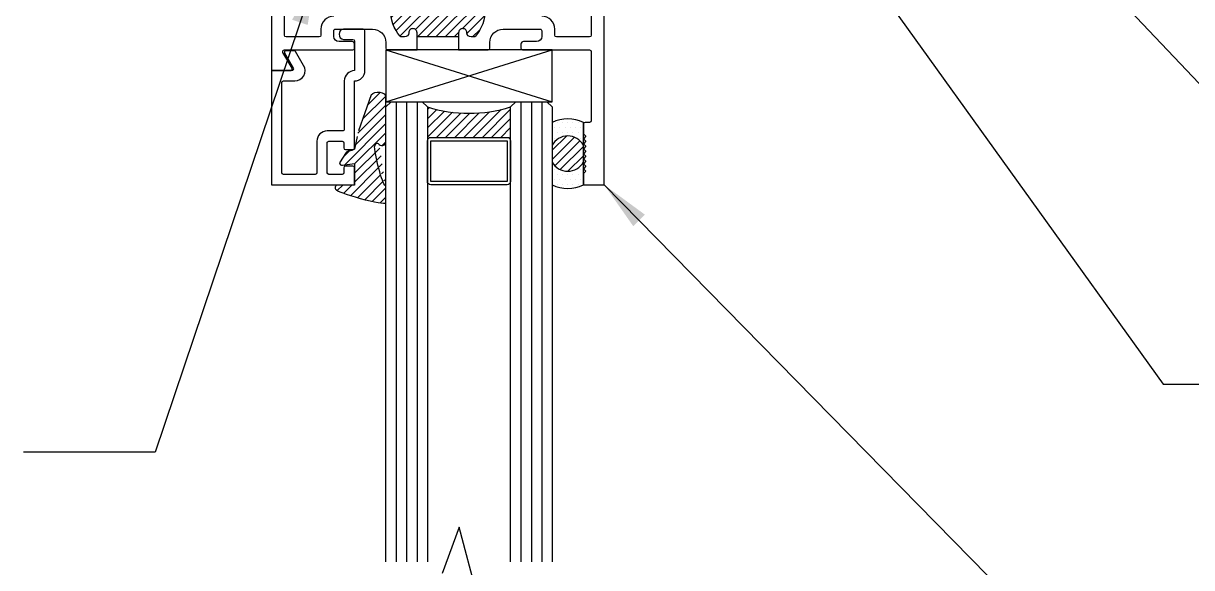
# Model space of a CAD drawing. Extents: x -129 to 26, y 0 to 100.
# Drawn here: x 9.9 to 16.93, y 11.08 to 14.36 of the extents above; entities that cross this region are included whole.
import ezdxf

# ---------------------------------------------------------------- set-up
doc = ezdxf.new("R2010")
doc.units = 0
doc.header["$LTSCALE"] = 1.5
doc.header["$MEASUREMENT"] = 0
doc.layers.get('0').update_dxf_attribs({"linetype": 'CONTINUOUS'})
for name, color, linetype in [('A-SEALANT', 252, 'CONTINUOUS'), ('TEXT', 7, 'CONTINUOUS'), ('WINDOW', 252, 'CONTINUOUS')]:
    doc.layers.add(name, color=color, linetype=linetype)
doc.styles.add('DETAILS', font='sanss___.ttf', dxfattribs={"height": 1})
doc.dimstyles.new('TYVEKDETAILS', dxfattribs={"dimscale": 6, "dimtxt": 1.5, "dimasz": 0.1, "dimexe": 0.75, "dimexo": 0.75, "dimgap": 0.75, "dimtad": 0, "dimtih": 1, "dimtoh": 1, "dimdec": 4, "dimzin": 0, "dimtxsty": 'DETAILS', "dimcen": 0.0625, "dimazin": 3, "dimtfac": 1, "dimtdec": 4, "dimtofl": 0, "dimtmove": 0, "dimatfit": 3, "dimtolj": 1, "dimtzin": 0})
pattern_1 = [(225, (24.76613302205054, 19.2010031055966), (0.0276213586400995, -0.02762135864009952), [])]

# ---------------------------------------------------------------- blocks, each defined once
blk = doc.blocks.new('*X1')
at = {"color": 0}
for p, q in [((0.15625, 0.375), (0.15625, 0.375)), ((0.1875, 0.375), (0.1875, 0.375)), ((0.21875, 0.375), (0.21875, 0.375)), ((0.25, 0.375), (0.25, 0.375)), ((0.28125, 0.375), (0.28125, 0.375)), ((0.3125, 0.375), (0.3125, 0.375)), ((0.140625, 0.34375), (0.140625, 0.34375)), ((0.140625, 0.28125), (0.140625, 0.28125)), ((0.15625, 0.3125), (0.15625, 0.3125)), ((0.171875, 0.34375), (0.171875, 0.34375)), ((0.1875, 0.3125), (0.1875, 0.3125)), ((0.203125, 0.34375), (0.203125, 0.34375)), ((0.21875, 0.3125), (0.21875, 0.3125)), ((0.234375, 0.34375), (0.234375, 0.34375)), ((0.25, 0.3125), (0.25, 0.3125)), ((0.265625, 0.34375), (0.265625, 0.34375)), ((0.28125, 0.3125), (0.28125, 0.3125)), ((0.296875, 0.34375), (0.296875, 0.34375)), ((0.296875, 0.28125), (0.296875, 0.28125)), ((0.3125, 0.3125), (0.3125, 0.3125)), ((0.3125, 0.25), (0.3125, 0.25)), ((0.140625, 0.09375), (0.140625, 0.09375)), ((0.296875, 0.09375), (0.296875, 0.09375)), ((0.3125, 0.125), (0.3125, 0.125)), ((0.140625, 0.03125), (0.140625, 0.03125)), ((0.15625, 0.0625), (0.15625, 0.0625)), ((0.15625, 0), (0.15625, 0)), ((0.171875, 0.03125), (0.171875, 0.03125)), ((0.1875, 0.0625), (0.1875, 0.0625)), ((0.1875, 0), (0.1875, 0)), ((0.203125, 0.03125), (0.203125, 0.03125)), ((0.21875, 0.0625), (0.21875, 0.0625)), ((0.21875, 0), (0.21875, 0)), ((0.234375, 0.03125), (0.234375, 0.03125)), ((0.25, 0.0625), (0.25, 0.0625)), ((0.25, 0), (0.25, 0)), ((0.265625, 0.03125), (0.265625, 0.03125)), ((0.28125, 0.0625), (0.28125, 0.0625)), ((0.28125, 0), (0.28125, 0)), ((0.296875, 0.03125), (0.296875, 0.03125)), ((0.3125, 0.0625), (0.3125, 0.0625)), ((0.3125, 0), (0.3125, 0))]:
    blk.add_line(p, q, dxfattribs=at)

msp = doc.modelspace()

# ---------------------------------------------------------------- hatches: boundary and pattern name
at = {"layer": 'WINDOW'}
h = msp.add_hatch(dxfattribs=at)
h.set_pattern_fill('ANSI31', color=256, scale=0.3125, angle=-180, style=0)
h.set_pattern_definition(pattern_1)
h.paths.add_polyline_path([(12.68159649488098, 14.44253216020115), (12.68159649488098, 14.5276087408643, 0.4142135623730782), (12.65059649488097, 14.5586087408643), (12.62015653972429, 14.5586087408643), (12.59659631893928, 14.5586087408643, 0.4134367706477985), (12.57159640691012, 14.53367506231225, -0.4134367706477768), (12.54659649488096, 14.5087413837602, -0.4142135623730014), (12.52159649488095, 14.53374138376019), (12.52159649488095, 14.57074138376016, -0.0235299427076355), (12.52181771313607, 14.57543956298143, -0.3828738555299172), (12.27137527662583, 14.57543956298143, -0.02352994270754205), (12.27159649488095, 14.57074138376019), (12.27159649488095, 14.5337413837602, -0.414213562373142), (12.24659649488095, 14.5087413837602, -0.4134367706478139), (12.22159658285179, 14.53367506231226, 0.4134367706477617), (12.19659667082266, 14.5586087408643), (12.14259649488096, 14.5586087408643, 0.4142135623731245), (12.11159649488096, 14.5276087408643), (12.11159649488096, 14.44253216020111, 0.1770594805052711), (12.17054274342061, 14.28129176807516, 0.2209495453946134), (12.17818489347903, 14.2777413837602), (12.19659649488096, 14.2777413837602, 0.4142135623731367), (12.22159649488094, 14.3027413837602, -0.4142135623730951), (12.24659649488095, 14.3277413837602, -0.4142135623731262), (12.27159649488095, 14.30274138376019), (12.27159649488095, 14.2777413837602), (12.52159649488095, 14.2777413837602), (12.52159649488095, 14.30274138376018, -0.4142135623732721), (12.54659649488096, 14.32774138376018, -0.4142135623730742), (12.57159649488096, 14.3027413837602, 0.4142135623731161), (12.59659649488097, 14.2777413837602), (12.61500809628291, 14.2777413837602, 0.2209495453946811), (12.62265024634132, 14.28129176807516, 0.1770594805052991)])
h = msp.add_hatch(dxfattribs=at)
h.set_pattern_fill('ANSI31', color=256, scale=0.3125, angle=-180, style=0)
h.set_pattern_definition(pattern_1)
edge = h.paths.add_edge_path()
edge.add_ellipse((12.05248960354945, 13.52022727277969), major_axis=(-0.03159978577966089, 0.1394281120501379), ratio=0.1315504041792656, start_angle=43.1554929007536, end_angle=180.0222035758548)
edge.add_arc((12.03265405737193, 13.62035188151287), 0.01581211163489906, 41.51531821076611, 187.5342239358506, ccw=False)
edge.add_arc((12.06133169448282, 13.64612901696526), 0.02274858542222977, 222.2539258485234, 304.0602292989292)
edge.add_arc((12.06868655784137, 13.64195040626245), 0.01562499999999823, 290.1629550825492, 350.3876189619861)
edge.add_line((12.08409218248218, 13.63934131553457), (12.08409218248218, 13.91170004910357))
edge.add_line((12.08409218248218, 13.91170004910357), (12.08341634847861, 13.9184697138794))
edge.add_ellipse((12.0377278973875, 13.91733766754615), major_axis=(0.04568845109110958, 0.001132046333257498), ratio=0.6211639215728223, start_angle=-2.228932720769633e-11, end_angle=153.240306021906)
edge.add_line((11.99661594319028, 13.92910494944666), (11.92001311475022, 13.71319198138528))
edge.add_ellipse((11.9290509540636, 13.68927708829157), major_axis=(0.008507034838835916, 0.04675090711238047), ratio=0.3124151545627992, start_angle=62.54228582398135, end_angle=105.8208557421258)
edge.add_line((11.91267926607208, 13.6790884149371), (11.8963080506081, 13.60295965104832))
edge.add_arc((11.85780243214157, 13.65239071382123), 0.06265869947861552, 270.45561106428346, 307.9177399520764, ccw=False)
edge.add_arc((11.8608915160122, 13.56970136283805), 0.02019947474510423, 97.3691930735012, 140.7733178533448)
edge.add_line((11.84524399140355, 13.58247531107651), (11.80590539603566, 13.52038636870734))
edge.add_arc((11.82153039603563, 13.52038636870734), 0.01562499999999938, 179.9999999999935, 278.918565466008)
edge.add_line((11.82395274768146, 13.50495027990532), (11.89659649488095, 13.51635010422909))
edge.add_line((11.89659649488095, 13.51635010422909), (11.89659649488095, 13.38636232819526))
edge.add_line((11.89659649488095, 13.38636232819526), (11.79518713300445, 13.38636232819542))
edge.add_arc((11.79518713300442, 13.37073732819543), 0.0156249999999991, 89.99999999989903, 232.8133697693361)
edge.add_ellipse((11.93491983557598, 13.31754506315095), major_axis=(-0.1491766593049794, 0.04074428102226011), ratio=0.09140054553598981, start_angle=-1.017777498068325e-12, end_angle=179.999999999999)
edge.add_line((12.08409649488095, 13.27680078212869), (12.08409649488095, 13.38080078212869))
h = msp.add_hatch(dxfattribs=at)
h.set_pattern_fill('ANSI31', color=256, scale=0.3125, angle=-180, style=0)
h.set_pattern_definition(pattern_1)
h.paths.add_polyline_path([(12.33409649488095, 13.85649138376019, 0.1532661169364064), (12.83409649488095, 13.85649138376019), (12.83409649488095, 13.65324071325741, 0.4142135623730951), (12.81409649488097, 13.67324071325741), (12.35409649488096, 13.67324071325741, 0.4142135623730951), (12.33409649488095, 13.65324071325741)])
h = msp.add_hatch(dxfattribs=at)
h.set_pattern_fill('ANSI31', color=256, scale=0.3125, angle=-180, style=0)
h.set_pattern_definition(pattern_1)
h.paths.add_polyline_path([(13.27159649488095, 13.62524000112192, 0.5994849690440064), (13.08409649488095, 13.62524000112193), (13.08409649488095, 13.52505747909724, 0.5994849690439967), (13.27159649488095, 13.52505747909724)])

# ---------------------------------------------------------------- linework, layer by layer
at = {"layer": 'A-SEALANT'}
for p, q in [((12.52454984704764, 11.32686107939785, 2.979996827461446e-09), (12.42372461553902, 11.04779756967206, 2.979996827461446e-09)), ((12.67239918675244, 10.76873405994626, 2.979996827461446e-09), (12.52454984704764, 11.32686107939785, 2.979996827461446e-09))]:
    msp.add_line(p, q, dxfattribs=at)
at = {"layer": 'WINDOW'}
for p, q in [((12.14659649488095, 13.88774138376019, 2.979996827461446e-09), (12.14659649488095, 11.11940958689336, 2.979996827461446e-09)), ((12.20909649488095, 13.88774138376019, 2.979996827461446e-09), (12.20909649488095, 11.11940958689336, 2.979996827461446e-09)), ((12.27159649488095, 13.88774138376019, 2.979996827461446e-09), (12.27159649488095, 11.11940958689336, 2.979996827461446e-09)), ((12.89659649488095, 13.88774138376019, 2.979996827461446e-09), (12.89659649488095, 11.11940958689336, 2.979996827461446e-09)), ((12.95909649488095, 13.88774138376019, 2.979996827461446e-09), (12.95909649488095, 11.11940958689336, 2.979996827461446e-09)), ((13.02159649488095, 13.88774138376019, 2.979996827461446e-09), (13.02159649488095, 11.11940958689336, 2.979996827461446e-09))]:
    msp.add_line(p, q, dxfattribs=at)
at = {"layer": 'WINDOW', "elevation": 2.979996827461446e-09}
for points in [[(13.31859649488098, 16.0127413837602), (13.31859649488098, 14.28774138376019, -0.414213562373043), (13.30859649488099, 14.27774138376019), (13.10959649488098, 14.27774138376019, -0.414213562373043), (13.09959649488098, 14.28774138376019), (13.09959649488098, 14.3247413837602, 0.414213562373095), (13.02159649488098, 14.40274138376019)], [(11.39659649488095, 14.6997413837602), (11.39659649488095, 14.19974138376019), (11.39659649488095, 14.07474138376019), (11.51159649488096, 14.07474138376018, 0.4142135623731211), (11.52159649488095, 14.08474138376019, 0.1316524975875016), (11.5202567489188, 14.08974138376019), (11.4654084733458, 14.1847413837602, -0.5773502691895228), (11.47406872738364, 14.19974138376019), (11.88659649488096, 14.19974138376019, 0.4142135623731211), (11.89659649488095, 14.20974138376019), (11.89659649488095, 14.23474138376019, 0.4142135623730951), (11.88159649488097, 14.2497413837602), (11.80259649488096, 14.2497413837602, -0.414213562373095), (11.77159649488095, 14.28074138376019), (11.77159649488095, 14.31474138376019, -0.4142135623731211), (11.78159649488094, 14.3247413837602), (12.00359649488095, 14.32474138376019, -0.414213562373095), (12.08359649488096, 14.24474138376019), (12.08359649488096, 14.20974138376019, 0.4142135623731211), (12.09359649488096, 14.19974138376019), (12.27159649488095, 14.19974138376019), (12.27159649488095, 14.30274138376019, 0.4142135623731262), (12.24659649488098, 14.3277413837602, 0.4142135623731054), (12.22159649488094, 14.30274138376019, -0.414213562373095), (12.19659649488096, 14.2777413837602), (12.17818489347903, 14.27774138376019, -0.2209495453947372), (12.17054274342061, 14.28129176807516, -0.1770594805052818), (12.11159649488096, 14.44253216020111)], [(11.77159649488095, 14.40274138376019, 0.414213562373095), (11.69359649488095, 14.3247413837602), (11.69359649488095, 14.28774138376019, -0.414213562373095), (11.68359649488096, 14.27774138376019), (11.48459649488098, 14.27774138376019, -0.414213562373095), (11.47459649488096, 14.28774138376019), (11.47459649488096, 14.6997413837602)], [(12.68159649488098, 14.44253216020111, -0.1770594805052748), (12.62265024634129, 14.28129176807516, -0.2209495453948463), (12.61500809628291, 14.2777413837602), (12.59659649488097, 14.2777413837602, -0.4142135623730846), (12.57159649488096, 14.30274138376019, 0.4142135623731262), (12.54659649488099, 14.3277413837602, 0.4142135623731367), (12.52159649488095, 14.30274138376019), (12.52159649488095, 14.19974138376019), (12.69959649488098, 14.19974138376019, 0.414213562373095), (12.70959649488097, 14.20974138376019), (12.70959649488097, 14.24474138376019, -0.4142135623730919), (12.78959649488098, 14.32474138376019), (13.01159649488096, 14.3247413837602, -0.4142135623731211), (13.02159649488098, 14.31474138376019), (13.02159649488095, 14.28074138376019, -0.414213562373095), (12.99059649488098, 14.2497413837602), (12.91159649488097, 14.24974138376019, 0.414213562373095), (12.89659649488098, 14.23474138376019), (12.89659649488098, 14.20974138376019, 0.414213562373095), (12.90659649488097, 14.1997413837602), (13.30859649488099, 14.1997413837602, -0.414213562373069), (13.31859649488098, 14.18974138376019), (13.31859649488098, 13.77274138376019, -0.4142135623730691), (13.30859649488099, 13.76274138376019), (13.28159649488097, 13.76274138376019, 0.414213562373069), (13.27159649488098, 13.7527413837602), (13.27159649488098, 13.69474138376019), (13.28659649488097, 13.67974138376019), (13.27159649488098, 13.66474138376019), (13.28659649488097, 13.64974138376019), (13.27159649488098, 13.63474138376019), (13.28659649488097, 13.61974138376019), (13.27159649488098, 13.60474138376019), (13.28659649488097, 13.58974138376018), (13.27159649488098, 13.57474138376018), (13.28659649488097, 13.55974138376019), (13.27159649488098, 13.54474138376018), (13.28659649488097, 13.52974138376019), (13.27159649488098, 13.51474138376019), (13.28659649488097, 13.49974138376019), (13.27159649488098, 13.48474138376019), (13.28659649488097, 13.46974138376019), (13.27159649488098, 13.45474138376019), (13.27159649488098, 13.38774138376019), (13.39659649488095, 13.38774138376019), (13.39659649488098, 14.50369150813907, -0.3853135861201812)]]:
    msp.add_lwpolyline(points, format="xyb", dxfattribs=at)
for points in [[(11.88659649488096, 13.59974138376019, 0.414213562373043), (11.89659649488095, 13.60974138376019), (11.89659649488095, 14.01274138376019, 0.4142135623731203), (11.95859649488096, 14.07474138376018), (11.95859649488096, 14.31474138376019, 0.414213562373095), (11.94859649488097, 14.32474138376019), (11.82990156142145, 14.32474138376018, 0.8808085980802648), (11.82990156142145, 14.26274138376019), (11.88659649488096, 14.26274138376019, -0.414213562373147), (11.89659649488095, 14.25274138376019), (11.89659649488095, 14.07474138376019), (11.89659649488095, 14.07474138376019, 0.4142135623731286), (11.83459649488097, 14.01274138376019), (11.83459649488097, 13.72174138376019, -0.414213562373147), (11.82459649488095, 13.71174138376018), (11.73159649488096, 13.71174138376018, 0.414213562373095), (11.66959649488098, 13.64974138376019), (11.66959649488098, 13.45974138376019, -0.414213562373043), (11.65959649488096, 13.44974138376018), (11.46859649488096, 13.44974138376018, -0.414213562372991), (11.45859649488096, 13.45974138376019), (11.45859649488096, 14.00274138376019, -0.414213562373095), (11.46859649488096, 14.01274138376019), (11.53659649488097, 14.01274138376019, 0.5790003334591378), (11.59013606728433, 14.10600660704202), (11.54121292809805, 14.18978416170887, 0.2666241783613936), (11.53257751319427, 14.19474138376019), (11.48394059132312, 14.19474138376019, 0.5790003334591738), (11.47530517641934, 14.17969860581151), (11.52781204274152, 14.08978416170887, -0.5790003334590714), (11.51917662783774, 14.07474138376018), (11.39659649488095, 14.07474138376019), (11.39659649488095, 13.38774138376019), (11.89659649488095, 13.38774138376019), (11.89659649488095, 13.48974138376019, 0.414213562373043), (11.88659649488096, 13.49974138376018), (11.84159649488095, 13.49974138376019, 0.414213562373095), (11.83159649488096, 13.48974138376019), (11.83159649488096, 13.45974138376019, -0.414213562372991), (11.82159649488096, 13.44974138376019), (11.74159649488095, 13.44974138376018, -0.414213562373043), (11.73159649488096, 13.45974138376019), (11.73159649488096, 13.60974138376019), (11.73159649488096, 13.63974138376018, -0.414213562373147), (11.74159649488095, 13.64974138376019), (11.82159649488096, 13.64974138376019, -0.414213562373095), (11.83159649488096, 13.63974138376018), (11.83159649488096, 13.60974138376019, 0.414213562373095), (11.84159649488095, 13.59974138376019)], [(12.81409649488097, 13.38774138376019), (12.35409649488096, 13.38774138376019, -0.414213562373095), (12.33409649488095, 13.40774138376019), (12.33409649488095, 13.65324071325741, -0.414213562373095), (12.35409649488096, 13.67324071325741), (12.81409649488097, 13.67324071325741, -0.414213562373095), (12.83409649488095, 13.65324071325741), (12.83409649488095, 13.40774138376019, -0.414213562373095)]]:
    msp.add_lwpolyline(points, format="xyb", close=True, dxfattribs=at)
for points in [[(12.52159649488095, 14.2777413837602), (12.27159649488095, 14.2777413837602)], [(12.08409218248218, 13.88774138376019), (13.08409218248218, 14.1997413837602)], [(12.08409218248218, 14.19974138376019), (13.08409218248218, 13.88774138376019)], [(12.08409649488098, 11.11940958689336), (12.08409649488095, 13.85649138376019), (12.11534649488095, 13.88774138376019), (12.30284649488095, 13.88774138376019), (12.33409649488095, 13.85649138376019), (12.33409649488098, 11.11940958689336)], [(12.83409649488098, 11.11940958689336), (12.83409649488095, 13.85649138376019), (12.86534649488095, 13.88774138376019), (13.05284649488095, 13.88774138376019), (13.08409649488095, 13.85649138376019), (13.08409649488098, 11.11940958689336)]]:
    msp.add_lwpolyline(points, dxfattribs=at)
for points in [[(13.08409218248218, 14.1997413837602), (12.08409218248218, 14.19974138376019), (12.08409218248218, 13.88774138376019), (13.08409218248218, 13.88774138376019)], [(12.81409649488097, 13.40774138376019), (12.35409649488096, 13.40774138376019), (12.35409649488096, 13.65324071325741), (12.81409649488097, 13.65324071325741)]]:
    msp.add_lwpolyline(points, close=True, dxfattribs=at)
at = {"layer": 'WINDOW'}
msp.add_lwpolyline([(11.99661594319028, 13.92910494944666), (11.92001311475019, 13.71319198138518)], dxfattribs=at)
for points in [[(12.04433305326504, 13.63101133409185, 0.3759352725590049), (12.07407236000978, 13.62728296749481, 0.2690001309312399), (12.08409218248218, 13.63934131553457), (12.08409218248218, 13.91170004910357), (12.08341634847861, 13.9184697138794)], [(11.91267926607208, 13.67908841493703), (11.89630805060813, 13.60295965104832, -0.1498724098849271), (11.86198046699181, 13.58987146362466, 0.2394494977625325), (11.84524399140355, 13.58247531107651), (11.80590539603563, 13.52038636870734, 0.4605755436542983), (11.82395274768146, 13.50495027990532), (11.89659649488095, 13.51635010422909), (11.89659649488095, 13.38636232819526), (11.79518713300442, 13.38636232819543, 0.7186613578343546), (11.78574317627101, 13.35828934417322, 0.7186613578343546)], [(12.0444938272438, 13.63083246946089, 0.7233421614621514), (12.01690294887055, 13.61896427373986, 0.7233421614621514)]]:
    msp.add_lwpolyline(points, format="xyb", dxfattribs=at)
msp.add_lwpolyline([(13.27159649488095, 13.76305609645897, 0.2248757870346306), (13.08409649488095, 13.76305609645897), (13.08409649488095, 13.38724138376019, 0.2248757870346306), (13.27159649488095, 13.3872413837602)], format="xyb", close=True, dxfattribs=at)
for centre, radius, start, end in [((12.58409649488098, 14.6529080322328, 2.979996827461446e-09), 0.8347331777067148, 252.5726116454456, 287.4273883545527), ((13.17784649488095, 13.57514874010958, 2.979996827461446e-09), 0.10629297686022, 28.11589253181248, 151.8841074681841), ((13.17784649488095, 13.57514874010958, 2.979996827461446e-09), 0.1062929768602179, 208.115892531816, 331.8841074681864)]:
    msp.add_arc(centre, radius, start, end, dxfattribs=at)
at = {"layer": 'WINDOW', "extrusion": (0, 0, -1)}
for centre, major_axis, ratio, start_param, end_param in [((12.0377278973875, 13.91733766754615, 2.979996827461446e-09), (0.04568845109110958, 0.001132046333257498), 0.6211639215728223, 3.608637420333633, 6.283185307179975), ((12.05248960354945, 13.52022727277969, 2.979996827461446e-09), (-0.03159978577966089, 0.1394281120501379), 0.1315504041792656, 3.14120512808541, 5.529979865740398), ((11.93491983557598, 13.31754506315095, 2.979996827461446e-09), (-0.1491766593049794, 0.04074428102226011), 0.0914005455359898, 3.141592653589811, 6.283185307179604)]:
    msp.add_ellipse(centre, major_axis=major_axis, ratio=ratio, start_param=start_param, end_param=end_param, dxfattribs=at)

# ---------------------------------------------------------------- block references
at = {"layer": 'WINDOW', "extrusion": (0, 0, -1), "zscale": -1}
msp.add_blockref('*X1', (-13.39659649488095, 13.38724138376019, -2.979996827461446e-09), dxfattribs=at)

# ---------------------------------------------------------------- leaders
at = {"layer": 'TEXT'}
for points in [[(14.5940025583883, 15.20084190889915), (16.75666596472203, 12.18885709122483), (17.6072437551434, 12.18885709122483)], [(15.85984955666581, 15.17319222149449), (17.28597292299395, 13.66749616338409), (17.64755556573652, 13.66749616338409)], [(11.66317480552391, 14.64949610113521, -2.979996827461446e-09), (10.69823575870907, 11.77843131013534, -2.979996827461446e-09), (9.904927972249197, 11.77843131013534, -2.979996827461446e-09)], [(13.39659649488095, 13.38774138376019, -2.979996827461446e-09), (16.77332595398289, 9.94474600576142, -2.979996827461446e-09), (17.601513864802, 9.94474600576142, -2.979996827461446e-09)]]:
    msp.add_leader(points, dimstyle='TYVEKDETAILS', override={"dimscale": 3, "dimfxl": 3}, dxfattribs=at)

doc.saveas('drawing.dxf')
